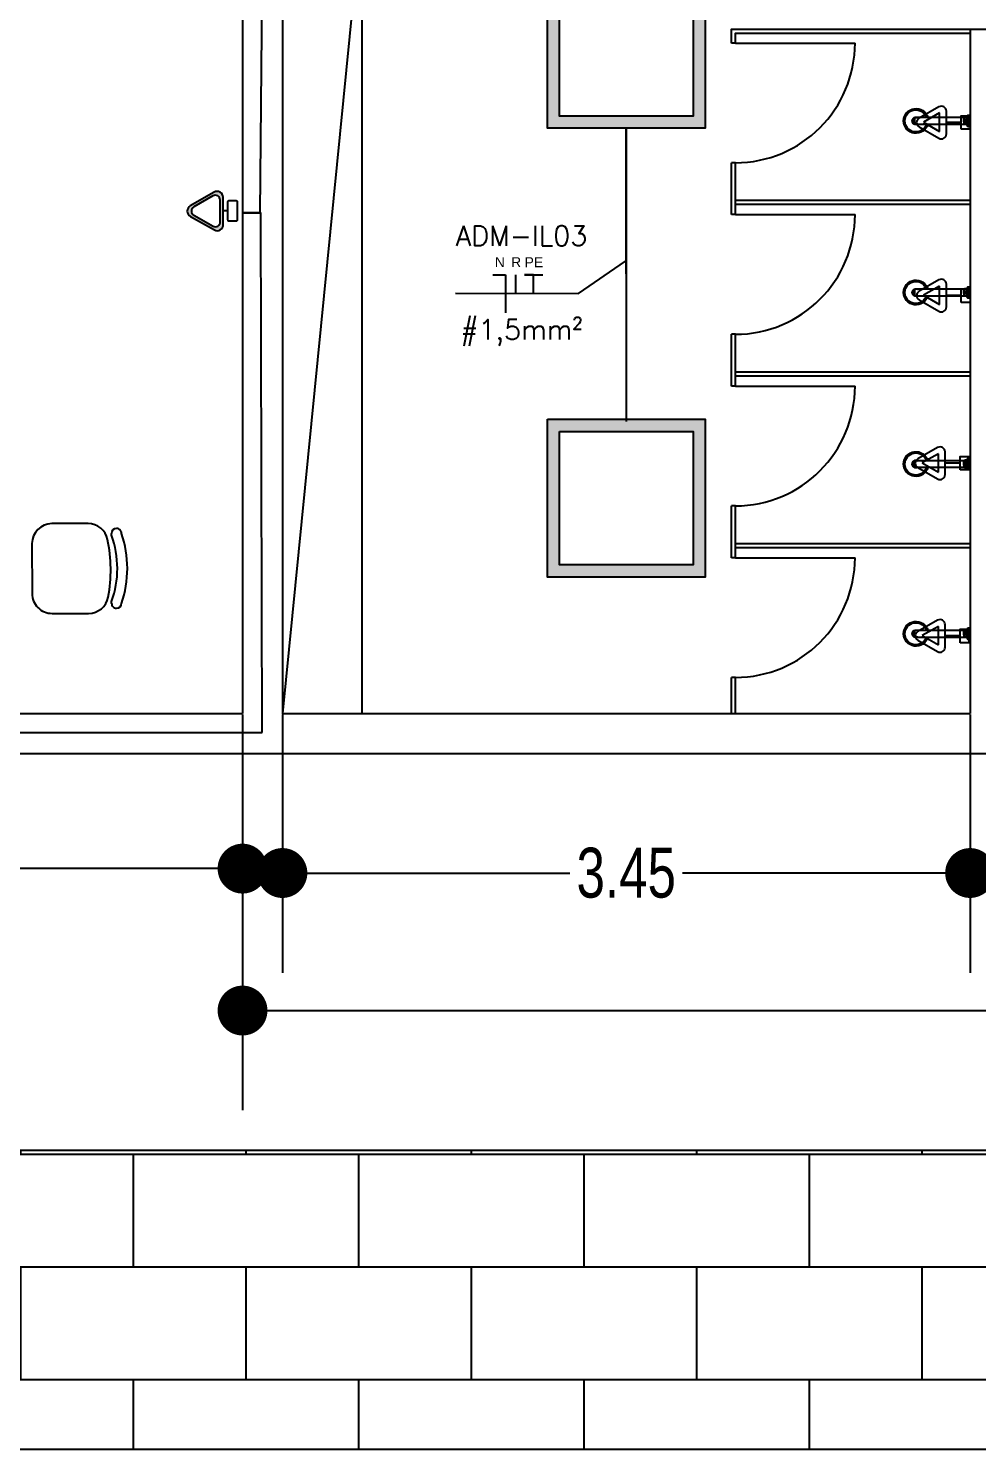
# Model space of a CAD drawing. Header units: metres. Extents: x 2442 to 5008, y 1070 to 2228.
# Drawn here: x 2501.39 to 2506.15, y 1088.13 to 1095.25 of the extents above; entities that cross this region are included whole.
import ezdxf
from ezdxf.enums import TextEntityAlignment as Align

# ---------------------------------------------------------------- set-up
doc = ezdxf.new("R2010")
doc.units = ezdxf.units.M
doc.layers.get('Defpoints').update_dxf_attribs({"color": 130})
for name, color, linetype in [('ARQ LAYOUT', 252, 'Continuous'), ('ARQ-TEXTO3', 3, 'Continuous'), ('ARQ_ELÉTRODUTOS', 2, 'Continuous'), ('ARQ_LAYOUT', 8, 'Continuous'), ('ARQ_PAREDES', 6, 'Continuous'), ('ARQ_TOMADAS', 30, 'Continuous'), ('FIACAO', 7, 'Continuous'), ('INDICACAO_BIT_FIACAO', 10, 'Continuous'), ('INDICACAO_CIRCUITO_FIA', 7, 'Continuous'), ('LINHA_DE_CHAMADA', 7, 'Continuous'), ('LUMINÁRIAS RESIDENCIAL', 150, 'Continuous'), ('muro', 50, 'Continuous'), ('TOMADAS 220V RESIDENCIAL', 130, 'Continuous'), ('Tomadas 4x2', 150, 'Continuous')]:
    doc.layers.add(name, color=color, linetype=linetype)
doc.styles.add('ARIAL', font='arial.ttf')
doc.styles.add('Luciene 01', font='swisscl.ttf')
doc.styles.add('ROMANS', font='ROMANS.SHX')
doc.dimstyles.new('LP 50', dxfattribs={"dimscale": 0.5, "dimtxt": 0.5, "dimasz": 0.5, "dimexe": 1, "dimexo": 0.01, "dimgap": 0.05, "dimtad": 0, "dimzin": 0, "dimdsep": 46, "dimtxsty": 'Luciene 01', "dimblk": 'DOT', "dimcen": 1, "dimclrd": 256, "dimclre": 256, "dimclrt": 256, "dimadec": 0, "dimazin": 0, "dimtfac": 1, "dimtofl": 0, "dimtmove": 0, "dimatfit": 3, "dimldrblk": 'DOT', "dimfxl": 1, "dimtolj": 1, "dimtzin": 0, "dimlwd": -1, "dimarcsym": 1})

# ---------------------------------------------------------------- blocks, each defined once
blk = doc.blocks.new('1990CCT_p')
for points in [[(-0.0043, 0.0109, 0.019617), (-0.0041, -0.0104)], [(0.2076, -0.0165, 7.379647), (0.2076, 0.0165)], [(0.2145, -0.0165, 6.565284), (0.2145, 0.0165)], [(0.258, -0.0165, 1.713301), (0.258, 0.0165)], [(0.2603, -0.0165, 1.516225), (0.2603, 0.0165)], [(0.2795, -0.0103, 0.364991), (0.2795, 0.0103)], [(0.2124, -0.0287, 0.004563), (0.213, -0.0297)]]:
    blk.add_lwpolyline(points, format="xyb")
at = {"ltscale": 0.086171}
blk.add_lwpolyline([(0, 0.0272), (0.0069, 0.0272), (0.008, 0.027), (0.009, 0.0263), (0.0105, 0.0238), (0.0118, 0.0187)], dxfattribs=at)
for points in [[(0.0118, -0.0187), (0.0129, -0.0103), (0.0132, -0.0023), (0.0127, 0.0123), (0.0118, 0.0187)], [(0.0249, -0.0165), (0.0261, -0.0112), (0.0268, -0.0016), (0.0264, 0.0086), (0.0258, 0.0132), (0.0249, 0.0165)], [(0.0249, 0.0165), (0.2727, 0.0165)], [(0.2727, 0.0165), (0.2725, 0.0156), (0.2744, 0.0088), (0.2753, 0.0032), (0.2753, -0.0021), (0.2746, -0.0079), (0.2725, -0.0155), (0.2727, -0.0165), (0.2603, -0.0165)], [(0.2793, 0.0108), (0.2758, 0.0149), (0.2741, 0.0161), (0.2727, 0.0165)], [(0.2794, -0.0106), (0.2764, -0.0143), (0.2749, -0.0155), (0.274, -0.0156), (0.2741, -0.0147), (0.2762, -0.0075), (0.2769, -0.0021), (0.2768, 0.0036), (0.2761, 0.0082), (0.274, 0.0154), (0.2745, 0.0156), (0.276, 0.0146), (0.2794, 0.0106)], [(0.0118, -0.0187), (0.0113, -0.0214), (0.0102, -0.0246), (0.0087, -0.0265), (0.0069, -0.0272), (0, -0.0272)], [(0.2076, -0.0165), (0.0249, -0.0165)], [(0.2145, -0.0165), (0.2076, -0.0165)], [(0.258, -0.0165), (0.2145, -0.0165)], [(0.2603, -0.0165), (0.258, -0.0165)], [(0.2793, -0.0108), (0.2777, -0.013), (0.2757, -0.015), (0.274, -0.0162), (0.2727, -0.0165)]]:
    blk.add_lwpolyline(points)
at = {"ltscale": 0.136086}
blk.add_lwpolyline([(0.0118, 0.0187), (0.0227, 0.0187), (0.024, 0.0181), (0.0249, 0.0165)], dxfattribs=at)
at = {"ltscale": 0.136089}
blk.add_lwpolyline([(0.0118, -0.0187), (0.0227, -0.0187), (0.0238, -0.0182), (0.0249, -0.0165)], dxfattribs=at)
for centre, major_axis, ratio, start_param, end_param in [((0, 0), (0, 0.0272), 0.173648, 6.283175, 7.464622), ((0, 0), (0, 0.0252), 0.173648, 6.283175, 7.431832), ((0, 0), (0, 0.0272), 0.173648, 3.141582, 6.283175), ((0, 0), (0, 0.0252), 0.173648, 3.141582, 6.283175), ((0.0069, 0), (0, 0.0252), 0.173648, 0.906839, 1.148647), ((0.0049, 0), (0, 0.012), 0.173648, 0.477162, 0.534707), ((0.0069, 0), (0, 0.0272), 0.173648, 3.141582, 6.283175), ((0.0118, 0), (0, 0.0187), 0.173648, 3.155271, 6.269584), ((0.0227, 0), (0, 0.0187), 0.173648, 3.141622, 6.283215), ((0.2578, 0), (0, -0.025), 0.952348, 1.133711, 2.007882), ((0.2578, 0), (0, -0.025), 0.95323, 1.133213, 2.008472), ((0, 0), (0, 0.0272), 0.173648, 1.960155, 2.070796), ((0, 0), (0, 0.0272), 0.173648, 2.070796, 3.141582), ((0, 0), (0, 0.0252), 0.173648, 1.992946, 2.070796), ((0, 0), (0, 0.0252), 0.173648, 2.070796, 3.141582), ((0.0069, 0), (0, 0.0252), 0.173648, 1.992946, 2.070796), ((0.0069, 0), (0, 0.0252), 0.173648, 2.070796, 2.234922), ((0.0049, 0), (0, 0.012), 0.173648, 2.606884, 2.663782)]:
    blk.add_ellipse(centre, major_axis=major_axis, ratio=ratio, start_param=start_param, end_param=end_param)
blk = doc.blocks.new('A$C294C4A65')
at = {"color": 0}
for p, q in [((-0.167, 0.3986), (-0.1755, 0.3986)), ((0.1745, 0.399), (0.1659, 0.399)), ((-0.2254, 0.2811), (-0.2251, 0.0997)), ((0.2249, 0.1003), (0.2246, 0.284)), ((-0.125, -0.0002), (0.125, 0.0002))]:
    blk.add_line(p, q, dxfattribs=at)
for centre, radius, start, end in [((-0.1756, 0.4236), 0.025, 90.07507, 180.07507), ((0.0001, -0.0602), 0.5383, 71.10354, 109.0466), ((0.0001, -0.0602), 0.4883, 70.14646, 110.00367), ((0.1744, 0.424), 0.025, 0.07507, 90.07507), ((-0.1254, 0.2812), 0.1, 101.68212, 180.07507), ((-0.1756, 0.4236), 0.025, 180.07507, 270.07507), ((0.0064, -0.3559), 0.7507, 79.52906, 101.68212), ((0.1246, 0.2839), 0.1, 0.07507, 79.52906), ((0.1744, 0.424), 0.025, 270.07507, 0.07507), ((-0.1251, 0.0998), 0.1, 180.07507, 270.07507), ((0.1249, 0.1002), 0.1, 270.07507, 0.07507)]:
    blk.add_arc(centre, radius, start, end, dxfattribs=at)
blk = doc.blocks.new('_Dot')
at = {"color": 0, "linetype": 'ByBlock', "lineweight": -2}
blk.add_line((-0.5, 0), (-1, 0), dxfattribs=at)
at = {"color": 0, "linetype": 'ByBlock', "const_width": 0.5}
blk.add_lwpolyline([(-0.25, 0, 1), (0.25, 0, 1)], format="xyb", close=True, dxfattribs=at)
blk = doc.blocks.new('*D323')
at = {"lineweight": -2, "transparency": 16777216}
for p, q in [((2495.9783, 1091.814), (2495.9783, 1090.5412)), ((2502.4667, 1091.814), (2502.4667, 1090.5412))]:
    blk.add_line(p, q, dxfattribs=at)
at = {"transparency": 16777216}
for p, q in [((2496.2283, 1091.0412), (2498.9394, 1091.0412)), ((2502.2167, 1091.0412), (2499.5056, 1091.0412))]:
    blk.add_line(p, q, dxfattribs=at)
at = {"layer": 'Defpoints', "color": 0, "transparency": 16777216}
for p in [(2495.9783, 1091.819), (2502.4667, 1091.819), (2502.4667, 1091.0412)]:
    blk.add_point(p, dxfattribs=at)
at = {"transparency": 16777216, "xscale": 0.25, "yscale": 0.25, "zscale": 0.25, "rotation": 180}
blk.add_blockref('_Dot', (2495.9783, 1091.0412), dxfattribs=at)
at = {"transparency": 16777216, "xscale": 0.25, "yscale": 0.25, "zscale": 0.25}
blk.add_blockref('_Dot', (2502.4667, 1091.0412), dxfattribs=at)
at = {"transparency": 16777216, "insert": (2499.2225, 1091.0412), "char_height": 0.25, "attachment_point": 5, "style": 'Luciene 01'}
blk.add_mtext('\\A1;6.49', dxfattribs=at)
blk = doc.blocks.new('*D324')
at = {"lineweight": -2, "transparency": 16777216}
for p, q in [((2512.1667, 1091.814), (2512.1667, 1089.8297)), ((2502.4667, 1091.614), (2502.4667, 1089.8297))]:
    blk.add_line(p, q, dxfattribs=at)
at = {"transparency": 16777216}
for p, q in [((2502.7167, 1090.3297), (2507.0336, 1090.3297)), ((2511.9167, 1090.3297), (2507.5999, 1090.3297))]:
    blk.add_line(p, q, dxfattribs=at)
at = {"layer": 'Defpoints', "color": 0, "transparency": 16777216}
for p in [(2512.1667, 1091.819), (2502.4667, 1091.619), (2512.1667, 1090.3297)]:
    blk.add_point(p, dxfattribs=at)
at = {"transparency": 16777216, "xscale": 0.25, "yscale": 0.25, "zscale": 0.25, "rotation": 180}
blk.add_blockref('_Dot', (2502.4667, 1090.3297), dxfattribs=at)
at = {"transparency": 16777216, "xscale": 0.25, "yscale": 0.25, "zscale": 0.25}
blk.add_blockref('_Dot', (2512.1667, 1090.3297), dxfattribs=at)
at = {"transparency": 16777216, "insert": (2507.3167, 1090.3297), "char_height": 0.25, "attachment_point": 5, "style": 'Luciene 01'}
blk.add_mtext('\\A1;9.70', dxfattribs=at)
blk = doc.blocks.new('*D337')
at = {"lineweight": -2, "transparency": 16777216}
for p, q in [((2502.6667, 1091.814), (2502.6667, 1090.5193)), ((2506.1167, 1091.814), (2506.1167, 1090.5193))]:
    blk.add_line(p, q, dxfattribs=at)
at = {"transparency": 16777216}
for p, q in [((2502.9167, 1091.0193), (2504.1093, 1091.0193)), ((2505.8667, 1091.0193), (2504.6742, 1091.0193))]:
    blk.add_line(p, q, dxfattribs=at)
at = {"layer": 'Defpoints', "color": 0, "transparency": 16777216}
for p in [(2502.6667, 1091.819), (2506.1167, 1091.819), (2506.1167, 1091.0193)]:
    blk.add_point(p, dxfattribs=at)
at = {"transparency": 16777216, "xscale": 0.25, "yscale": 0.25, "zscale": 0.25, "rotation": 180}
blk.add_blockref('_Dot', (2502.6667, 1091.0193), dxfattribs=at)
at = {"transparency": 16777216, "xscale": 0.25, "yscale": 0.25, "zscale": 0.25}
blk.add_blockref('_Dot', (2506.1167, 1091.0193), dxfattribs=at)
at = {"transparency": 16777216, "insert": (2504.3917, 1091.0193), "char_height": 0.25, "attachment_point": 5, "style": 'Luciene 01'}
blk.add_mtext('\\A1;3.45', dxfattribs=at)
blk = doc.blocks.new('*U375', base_point=(1440.1879, 208.2014))
h = blk.add_hatch(color=256)
h.dxf.hatch_style = 1
h.paths.add_polyline_path([(1440.3179, 208.3314), (1440.0579, 208.3314), (1440.0579, 208.0714), (1440.3179, 208.0714)])
h.paths.add_polyline_path([(1440.2979, 208.3114), (1440.2979, 208.0914), (1440.0779, 208.0914), (1440.0779, 208.3114)], flags=16)
h = blk.add_hatch()
h.set_pattern_fill('ANGLE', color=256)
h.set_pattern_definition([(0, (0, 0), (0, 6.985), [5.08, -1.905]), (90, (0, 0), (-6.985, 4e-16), [5.08, -1.905])])
h.paths.add_polyline_path([(1440.0579, 208.3314), (1440.0579, 208.0714), (1440.3179, 208.0714), (1440.3179, 208.3314)])
h.paths.add_polyline_path([(1440.2979, 208.3114), (1440.2979, 208.0914), (1440.0779, 208.0914), (1440.0779, 208.3114)], flags=16)
blk.add_lwpolyline([(1440.0579, 208.3314), (1440.3179, 208.3314), (1440.3179, 208.0714), (1440.0579, 208.0714), (1440.0579, 208.3314)])
blk.add_lwpolyline([(1440.0779, 208.3114), (1440.2979, 208.3114), (1440.2979, 208.0914), (1440.0779, 208.0914)], close=True)
blk = doc.blocks.new('*U376')
at = {"layer": 'LUMINÁRIAS RESIDENCIAL', "xscale": 3.04337730075018, "yscale": 3.04337730075018, "zscale": 3.04337730075018}
blk.add_blockref('*U375', (0, 0), dxfattribs=at)
blk = doc.blocks.new('*U377')
at = {"color": 0, "linetype": 'ByBlock', "lineweight": -2, "transparency": 16777216}
for p in [(0, 2.25), (0, 0)]:
    blk.add_blockref('*U376', p, dxfattribs=at)
blk = doc.blocks.new('*U1025', base_point=(1431.4221, 204.4822))
h = blk.add_hatch(color=256)
h.dxf.hatch_style = 1
h.paths.add_polyline_path([(1431.396, 204.6689), (1431.3275, 204.549, 0.575867), (1431.3536, 204.504), (1431.4221, 204.504), (1431.4906, 204.504, 0.575867), (1431.5167, 204.549), (1431.4482, 204.6689, 0.580323)])
h.paths.add_polyline_path([(1431.443, 204.6511), (1431.4977, 204.5552, -0.575867), (1431.4769, 204.5192), (1431.4221, 204.5192), (1431.3673, 204.5192, -0.575867), (1431.3464, 204.5552), (1431.4012, 204.6511, -0.580323)], flags=16)
for p, q in [((1431.396, 204.6689), (1431.3275, 204.549)), ((1431.4012, 204.6511), (1431.3464, 204.5552)), ((1431.4977, 204.5552), (1431.443, 204.6511)), ((1431.5167, 204.549), (1431.4482, 204.6689)), ((1431.3536, 204.504), (1431.4221, 204.504)), ((1431.3673, 204.5192), (1431.4221, 204.5192)), ((1431.4221, 204.5192), (1431.4769, 204.5192)), ((1431.4221, 204.504), (1431.4906, 204.504)), ((1431.4221, 204.4822), (1431.4221, 204.504))]:
    blk.add_line(p, q)
blk.add_lwpolyline([(1431.3781, 204.4322), (1431.4661, 204.4322, 0.414214), (1431.4721, 204.4382), (1431.4721, 204.4762, 0.414214), (1431.4661, 204.4822), (1431.3781, 204.4822, 0.414214), (1431.3721, 204.4762), (1431.3721, 204.4382, 0.414214)], format="xyb", close=True)
for centre, radius, start, end in [((1431.4221, 204.654), 0.0301, 29.74488, 150.25512), ((1431.4221, 204.6391), 0.0241, 29.74488, 150.25512), ((1431.3536, 204.5341), 0.0301, 150.25512, 270), ((1431.3673, 204.5432), 0.0241, 150.25512, 270), ((1431.4769, 204.5432), 0.0241, 270, 29.74488), ((1431.4906, 204.5341), 0.0301, 270, 29.74488)]:
    blk.add_arc(centre, radius, start, end)
blk = doc.blocks.new('*U1064', base_point=(2610.86, 1175.56))
for p, q in [((2608.69, 1196.76), (2603, 1186.8)), ((2611.03, 1194.52), (2606.41, 1186.43)), ((2615.65, 1186.43), (2611.03, 1194.52)), ((2618.72, 1186.8), (2613.03, 1196.76)), ((2605.17, 1183.06), (2610.86, 1183.06)), ((2606.41, 1186.43), (2615.65, 1186.43)), ((2610.86, 1183.06), (2616.55, 1183.06)), ((2610.86, 1175.56), (2610.86, 1183.06))]:
    blk.add_line(p, q)
at = {"color": 2}
blk.add_lwpolyline([(2607.47, 1175.56), (2614.25, 1175.56), (2614.25, 1171.18), (2607.47, 1171.18)], close=True, dxfattribs=at)
for centre, start, end in [((2610.86, 1195.52), 29.74488, 150.25512), ((2605.17, 1185.56), 150.25512, 270), ((2616.55, 1185.56), 270, 29.74488)]:
    blk.add_arc(centre, 2.5, start, end)
blk = doc.blocks.new('*U1067', base_point=(2610.86, 1175.56))
for p, q in [((2608.69, 1196.76), (2603, 1186.8)), ((2611.03, 1194.52), (2606.41, 1186.43)), ((2615.65, 1186.43), (2611.03, 1194.52)), ((2618.72, 1186.8), (2613.03, 1196.76)), ((2605.17, 1183.06), (2610.86, 1183.06)), ((2606.41, 1186.43), (2615.65, 1186.43)), ((2610.86, 1183.06), (2616.55, 1183.06)), ((2610.86, 1175.56), (2610.86, 1183.06))]:
    blk.add_line(p, q)
at = {"color": 2}
blk.add_lwpolyline([(2607.47, 1175.56), (2614.25, 1175.56), (2614.25, 1171.18), (2607.47, 1171.18)], close=True, dxfattribs=at)
for centre, start, end in [((2610.86, 1195.52), 29.74488, 150.25512), ((2605.17, 1185.56), 150.25512, 270), ((2616.55, 1185.56), 270, 29.74488)]:
    blk.add_arc(centre, 2.5, start, end)
blk = doc.blocks.new('*U1069', base_point=(2610.86, 1175.56))
for p, q in [((2608.69, 1196.76), (2603, 1186.8)), ((2611.03, 1194.52), (2606.41, 1186.43)), ((2615.65, 1186.43), (2611.03, 1194.52)), ((2618.72, 1186.8), (2613.03, 1196.76)), ((2605.17, 1183.06), (2610.86, 1183.06)), ((2606.41, 1186.43), (2615.65, 1186.43)), ((2610.86, 1183.06), (2616.55, 1183.06)), ((2610.86, 1175.56), (2610.86, 1183.06))]:
    blk.add_line(p, q)
at = {"color": 2}
blk.add_lwpolyline([(2607.47, 1175.56), (2614.25, 1175.56), (2614.25, 1171.18), (2607.47, 1171.18)], close=True, dxfattribs=at)
for centre, start, end in [((2610.86, 1195.52), 29.74488, 150.25512), ((2605.17, 1185.56), 150.25512, 270), ((2616.55, 1185.56), 270, 29.74488)]:
    blk.add_arc(centre, 2.5, start, end)
blk = doc.blocks.new('*U1071', base_point=(2610.86, 1175.56))
for p, q in [((2608.69, 1196.76), (2603, 1186.8)), ((2611.03, 1194.52), (2606.41, 1186.43)), ((2615.65, 1186.43), (2611.03, 1194.52)), ((2618.72, 1186.8), (2613.03, 1196.76)), ((2605.17, 1183.06), (2610.86, 1183.06)), ((2606.41, 1186.43), (2615.65, 1186.43)), ((2610.86, 1183.06), (2616.55, 1183.06)), ((2610.86, 1175.56), (2610.86, 1183.06))]:
    blk.add_line(p, q)
at = {"color": 2}
blk.add_lwpolyline([(2607.47, 1175.56), (2614.25, 1175.56), (2614.25, 1171.18), (2607.47, 1171.18)], close=True, dxfattribs=at)
for centre, start, end in [((2610.86, 1195.52), 29.74488, 150.25512), ((2605.17, 1185.56), 150.25512, 270), ((2616.55, 1185.56), 270, 29.74488)]:
    blk.add_arc(centre, 2.5, start, end)

msp = doc.modelspace()

# ---------------------------------------------------------------- hatches: boundary and pattern name
at = {"layer": 'muro', "true_color": 0xf1eb1f}
h = msp.add_hatch(dxfattribs=at)
h.set_pattern_fill('BRICK', color=2, scale=0.089, style=0)
h.paths.add_polyline_path([(2463.2277, 1126.6199), (2524.6633, 1126.6199), (2524.6633, 1088.129), (2463.2277, 1088.129)])
h.paths.add_polyline_path([(2464.7277, 1124.7463), (2522.7883, 1124.7463), (2522.7883, 1089.6278), (2464.7277, 1089.6278)], flags=16)

# ---------------------------------------------------------------- linework, layer by layer
at = {"layer": 'ARQ LAYOUT'}
for points in [[(2503.0667, 1091.819), (2503.0667, 1092.2175), (2503.0667, 1092.2175), (2503.0667, 1092.2175), (2503.0667, 1095.8563), (2504.2693, 1095.8563), (2504.2693, 1096.2548), (2502.6667, 1096.2548), (2502.6667, 1091.819), (2503.0667, 1091.819)], [(2503.0667, 1095.8563), (2502.6667, 1091.819)], [(2504.9193, 1095.1798), (2504.9193, 1095.2498), (2506.1167, 1095.2498)], [(2504.9393, 1095.1798), (2504.9393, 1095.2298), (2506.1167, 1095.2298)], [(2504.9193, 1094.3198), (2504.9193, 1094.5798)], [(2504.9393, 1094.3198), (2504.9393, 1094.5798)], [(2506.1167, 1094.3898), (2504.9393, 1094.3898)], [(2506.1167, 1094.3698), (2504.9393, 1094.3698)], [(2504.9193, 1093.4598), (2504.9193, 1093.7198)], [(2504.9393, 1093.4598), (2504.9393, 1093.7198)], [(2506.1167, 1093.5298), (2504.9393, 1093.5298)], [(2506.1167, 1093.5098), (2504.9393, 1093.5098)], [(2504.9193, 1092.5998), (2504.9193, 1092.8598)], [(2504.9393, 1092.5998), (2504.9393, 1092.8598)], [(2506.1167, 1092.6698), (2504.9393, 1092.6698)], [(2506.1167, 1092.6498), (2504.9393, 1092.6498)], [(2504.9193, 1091.819), (2504.9193, 1091.9998)], [(2504.9393, 1091.819), (2504.9393, 1091.9998)]]:
    msp.add_lwpolyline(points, dxfattribs=at)
at = {"layer": 'ARQ-TEXTO3'}
for points in [[(2504.9393, 1095.1798), (2504.9193, 1095.1798)], [(2504.9393, 1095.1798), (2505.5393, 1095.1798)], [(2504.9393, 1094.5798), (2504.9193, 1094.5798)], [(2504.9393, 1094.3198), (2504.9193, 1094.3198)], [(2504.9393, 1094.3198), (2505.5393, 1094.3198)], [(2504.9393, 1093.7198), (2504.9193, 1093.7198)], [(2504.9393, 1093.4598), (2504.9193, 1093.4598)], [(2504.9393, 1093.4598), (2505.5393, 1093.4598)], [(2504.9393, 1092.8598), (2504.9193, 1092.8598)], [(2504.9393, 1092.5998), (2504.9193, 1092.5998)], [(2504.9393, 1092.5998), (2505.5393, 1092.5998)], [(2504.9393, 1091.9998), (2504.9193, 1091.9998)]]:
    msp.add_lwpolyline(points, dxfattribs=at)
for centre in [(2504.9393, 1095.1798), (2504.9393, 1094.3198), (2504.9393, 1093.4598), (2504.9393, 1092.5998)]:
    msp.add_arc(centre, 0.6, 270, 0, dxfattribs=at)
at = {"layer": 'ARQ_ELÉTRODUTOS'}
for p, q in [((2504.3918, 1094.0235), (2504.3918, 1094.7498)), ((2504.3918, 1094.7498), (2504.3918, 1093.283)), ((2504.3918, 1094.0235), (2504.3918, 1094.0235))]:
    msp.add_line(p, q, dxfattribs=at)
at = {"layer": 'ARQ_PAREDES'}
for points in [[(2499.9828, 1091.619), (2519.9688, 1091.619), (2519.9688, 1122.1709), (2466.4783, 1122.1709), (2466.4783, 1118.6553)], [(2502.4667, 1096.4548), (2502.4667, 1091.819)], [(2502.6667, 1096.2548), (2502.6667, 1091.819)], [(2506.1167, 1095.2498), (2506.1167, 1091.819)], [(2506.1167, 1095.2498), (2506.3167, 1095.2498)], [(2499.9828, 1091.819), (2502.4667, 1091.819)], [(2502.6667, 1091.819), (2506.1167, 1091.819)]]:
    msp.add_lwpolyline(points, dxfattribs=at)
at = {"layer": 'ARQ_TOMADAS', "lineweight": -3}
for p, q in [((2502.5557, 1094.3281), (2502.5732, 1096.3403)), ((2502.558, 1094.3306), (2502.4658, 1094.3281)), ((2502.4658, 1094.3281), (2502.5557, 1094.3281)), ((2502.5645, 1091.7232), (2502.558, 1094.3306)), ((2501.1522, 1091.7232), (2502.5645, 1091.7232))]:
    msp.add_line(p, q, dxfattribs=at)
at = {"layer": 'FIACAO', "color": 4, "lineweight": -3}
for p, q in [((2503.7224, 1094.0183), (2503.7857, 1094.0182)), ((2503.7857, 1094.0182), (2503.7855, 1093.8281))]:
    msp.add_line(p, q, dxfattribs=at)
at = {"layer": 'FIACAO', "lineweight": -3}
for p, q in [((2503.8353, 1094.0187), (2503.8354, 1093.9269)), ((2503.9271, 1094.0174), (2503.8812, 1094.0174))]:
    msp.add_line(p, q, dxfattribs=at)
at = {"layer": 'FIACAO', "color": 3, "lineweight": -3}
for p, q in [((2503.8812, 1094.0174), (2503.9724, 1094.0174)), ((2503.9269, 1093.9272), (2503.9271, 1094.0174))]:
    msp.add_line(p, q, dxfattribs=at)
at = {"layer": 'LINHA_DE_CHAMADA'}
msp.add_lwpolyline([(2503.5344, 1093.9267), (2504.1516, 1093.9247), (2504.3881, 1094.0869)], dxfattribs=at)
at = {"layer": 'muro'}
for points in [[(2463.2277, 1126.6199), (2524.6633, 1126.6199), (2524.6633, 1088.129), (2463.2277, 1088.129)], [(2464.7277, 1124.7463), (2522.7883, 1124.7463), (2522.7883, 1089.6278), (2464.7277, 1089.6278)]]:
    msp.add_lwpolyline(points, close=True, dxfattribs=at)

# ---------------------------------------------------------------- block references
msp.add_blockref('*U377', (2504.3918, 1092.8985))
at = {"layer": 'ARQ LAYOUT', "xscale": -1, "rotation": 7.058578066043707e-05}
for p in [(2506.1123, 1094.7895), (2506.1123, 1093.9295), (2506.1123, 1093.0695), (2506.1123, 1092.2187)]:
    msp.add_blockref('1990CCT_p', p, dxfattribs=at)
at = {"layer": 'ARQ_LAYOUT', "rotation": 270}
msp.add_blockref('A$C294C4A65', (2501.4107, 1092.5456), dxfattribs=at)
at = {"layer": 'TOMADAS 220V RESIDENCIAL', "rotation": 90.36000222669487}
msp.add_blockref('*U1025', (2502.3915, 1094.3382), dxfattribs=at)
at = {"layer": 'Tomadas 4x2', "xscale": 0.009999999999994, "yscale": 0.009999999999994, "zscale": 0.009999999999994, "rotation": 90}
for name, p in [('*U1064', (2506.0726, 1094.7814)), ('*U1067', (2506.0726, 1093.9139)), ('*U1069', (2506.0662, 1093.0735)), ('*U1071', (2506.0662, 1092.2075))]:
    msp.add_blockref(name, p, dxfattribs=at)

# ---------------------------------------------------------------- texts
at = {"layer": 'INDICACAO_BIT_FIACAO', "style": 'ROMANS'}
msp.add_text('#1,5mm²', height=0.1, dxfattribs=at).set_placement((2503.8666, 1093.7933), align=Align.TOP_CENTER)
at = {"layer": 'INDICACAO_CIRCUITO_FIA', "style": 'ROMANS'}
msp.add_text('ADM-IL03', height=0.1, dxfattribs=at).set_placement((2503.8666, 1094.1637), align=Align.CENTER)
at = {"layer": 'INDICACAO_CIRCUITO_FIA', "color": 4, "ltscale": 0.5, "style": 'ARIAL'}
msp.add_text('N', height=0.05, dxfattribs=at).set_placement((2503.7577, 1094.0565), align=Align.CENTER)
at = {"layer": 'INDICACAO_CIRCUITO_FIA', "color": 0, "ltscale": 0.5, "style": 'ARIAL'}
msp.add_text('R', height=0.05, dxfattribs=at).set_placement((2503.8394, 1094.0565), align=Align.CENTER)
at = {"layer": 'INDICACAO_CIRCUITO_FIA', "color": 3, "ltscale": 0.5, "style": 'ARIAL'}
msp.add_text('PE', height=0.05, dxfattribs=at).set_placement((2503.9284, 1094.056), align=Align.CENTER)

# ---------------------------------------------------------------- dimensions: what is measured, and where the dimension line sits
dim = msp.add_linear_dim(base=(2502.4667, 1091.0412), p1=(2495.9783, 1091.819), p2=(2502.4667, 1091.819), dimstyle='LP 50')
dim.commit()
dim.dimension.update_dxf_attribs({"geometry": '*D323', "text_midpoint": (2499.2225, 1091.0412)})
for base, p1, p2, picture, middle in [((2512.1667, 1090.3297), (2502.4667, 1091.619), (2512.1667, 1091.819), '*D324', (2507.3167, 1090.3297)), ((2506.1167, 1091.0193), (2502.6667, 1091.819), (2506.1167, 1091.819), '*D337', (2504.3917, 1091.0193))]:
    dim = msp.add_linear_dim(base=base, p1=p1, p2=p2, dimstyle='LP 50')
    dim.commit()
    dim.dimension.update_dxf_attribs({"geometry": picture, "text_midpoint": middle, "dimtype": 160})

doc.saveas('drawing.dxf')
